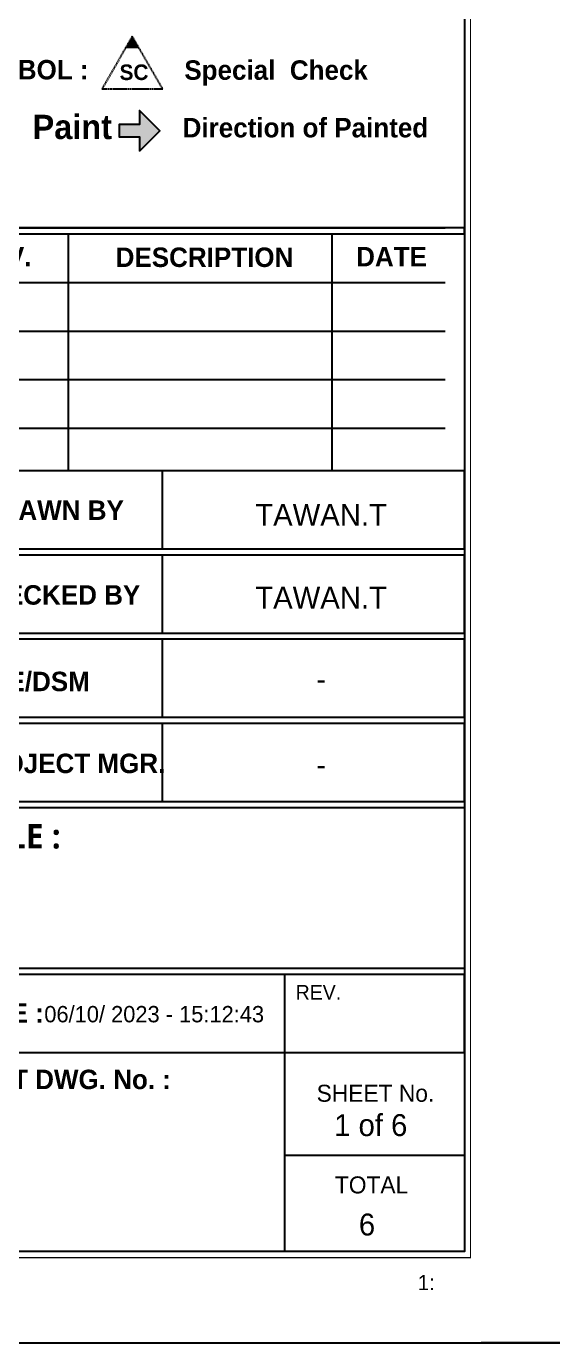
# Model space of a CAD drawing. Header units: millimetres. Extents: x -244126 to 368105, y -173968 to 259060.
# Drawn here: x -92527 to -92094, y 44240 to 45323 of the extents above; entities that cross this region are included whole.
import ezdxf
from ezdxf.enums import TextEntityAlignment as Align

# ---------------------------------------------------------------- set-up
doc = ezdxf.new("R2010")
doc.units = ezdxf.units.MM
doc.header["$MEASUREMENT"] = 0
for name, pattern in [('005_GG_TA_LINE', [13.75, 5, -1.25, 1.25, -1.25, 5]), ('HIDDEN', [9.525, 6.35, -3.175]), ('TA_HL_003.00000', [19.5, 10.65, -8.85])]:
    doc.linetypes.add(name, pattern=pattern)
for name, color, linetype in [('000 - D I M 0.25', 6, 'Continuous'), ('000 - L I N E 0.1', 1, 'Continuous'), ('000 - T E X T', 4, 'Continuous'), ('000 - TITLEBLOCK', 4, 'Continuous'), ('FL-Support ii', 5, 'Continuous'), ('T E X T', 4, 'Continuous')]:
    doc.layers.add(name, color=color, linetype=linetype)
doc.styles.add('BROWALLIA', font='BrowalliaUPC.ttf')
doc.styles.add('Cetury Gothic', font='GOTHIC.TTF')
doc.styles.add('MtXpl_Century_Gothic', font='GOTHICB.TTF')
doc.styles.add('MtXpl_Malgun_Gothic', font='malgunbd.ttf')
doc.styles.add('TA', font='Cordia New.ttf', dxfattribs={"height": 4.5})

# ---------------------------------------------------------------- blocks, each defined once
blk = doc.blocks.new('*U1673')
h = blk.add_hatch(color=150)
h.dxf.hatch_style = 1
h.paths.add_polyline_path([(2611.7, 1074.8), (2605.9, 1064.8), (2617.5, 1064.8)])
at = {"layer": 'FL-Support ii'}
blk.add_hatch(color=1, dxfattribs=at).paths.add_polyline_path([(2617.6, 1002.1), (2617.6, 1013.8), (2634.3, 997.1), (2617.6, 980.4), (2617.6, 992.1), (2600.9, 992.1), (2600.9, 1002.1)])
at = {"color": 8, "linetype": 'Continuous'}
for p, q in [((2471, 917.3), (2869, 917.3)), ((2471, 832.3), (2869, 832.3)), ((2471, 792.3), (2869, 792.3)), ((2471, 752.3), (2869, 752.3))]:
    blk.add_line(p, q, dxfattribs=at)
at = {"color": 3, "linetype": 'Continuous'}
for p, q in [((2559, 912.3), (2559, 717.3)), ((2776, 912.3), (2776, 717.3)), ((2471, 872.3), (2869, 872.3)), ((2636.2, 717.3), (2636.2, 653)), ((2636.2, 648), (2636.2, 583.8)), ((2636.2, 578.8), (2636.2, 514.5)), ((2636.2, 509.5), (2636.2, 445.2)), ((2737, 302.9), (2737, 238.6)), ((2737, 238.6), (2737, 75)), ((2737, 154.3), (2885, 154.3))]:
    blk.add_line(p, q, dxfattribs=at)
at = {"color": 150, "linetype": 'HIDDEN', "ltscale": 0.1}
blk.add_lwpolyline([(2586.7, 1031.5), (2636.7, 1031.5), (2611.7, 1074.8), (2586.7, 1031.5)], dxfattribs=at)
at = {"color": 3, "linetype": 'Continuous'}
for points in [[(2885, 912.3), (2885, 917.3), (2455, 917.3), (2455, 912.3)], [(2885, 653), (2885, 717.3), (2455, 717.3), (2455, 653)], [(2885, 583.8), (2885, 648), (2455, 648), (2455, 583.8)], [(2885, 514.5), (2885, 578.8), (2455, 578.8), (2455, 514.5)], [(2885, 445.2), (2885, 509.5), (2455, 509.5), (2455, 445.2)], [(2885, 440.2), (2885, 307.9), (2455, 307.9), (2455, 440.2)], [(2885, 238.6), (2885, 302.9), (2455, 302.9), (2455, 238.6)], [(2885, 238.6), (2885, 75), (2455, 75), (2455, 238.6)]]:
    blk.add_lwpolyline(points, close=True, dxfattribs=at)
at = {"layer": '000 - L I N E 0.1', "color": 21, "linetype": 'Continuous'}
blk.add_lwpolyline([(2970, 71.2), (2970, 0), (2898.8, 0)], dxfattribs=at)
at = {"layer": '000 - T E X T', "color": 3, "const_width": 1}
blk.add_lwpolyline([(2890, 70), (2450, 70), (2450, 2040), (2890, 2040)], close=True, dxfattribs=at)
at = {"layer": '000 - T E X T', "color": 3}
blk.add_lwpolyline([(2885, 75), (2455, 75), (2455, 2035), (2885, 2035)], close=True, dxfattribs=at)
at = {"layer": '000 - TITLEBLOCK', "color": 250}
blk.add_lwpolyline([(0, 0), (2970, 0), (2970, 2100), (0, 2100)], close=True, dxfattribs=at)
at = {"layer": 'FL-Support ii', "color": 5}
blk.add_lwpolyline([(2617.6, 980.4), (2634.3, 997.1), (2617.6, 1013.8), (2617.6, 1002.1), (2600.9, 1002.1), (2600.9, 992.1), (2617.6, 992.1)], close=True, dxfattribs=at)
at = {"color": 4, "style": 'Cetury Gothic'}
blk.add_text(' 1:', height=12.51, dxfattribs=at).set_placement((2842, 43.2))
at = {"color": 4, "style": 'TA'}
blk.add_attdef('PAPER_SIZE', text='', height=12.5, dxfattribs=at).set_placement((2843, 49.9), align=Align.MIDDLE_RIGHT)
blk.add_attdef('SCALE_SIZE', text='', height=12.5, dxfattribs=at).set_placement((2867.6, 50.1), align=Align.MIDDLE_LEFT)
at = {"layer": '000 - D I M 0.25', "color": 2, "insert": (2595, 1010.2), "char_height": 20, "width": 671.136, "attachment_point": 3, "style": 'BROWALLIA'}
blk.add_mtext('{\\fBrowalliaUPC|b1|i0|c222|p34;Paint}', dxfattribs=at)
at = {"layer": '000 - T E X T', "linetype": '005_GG_TA_LINE', "insert": (2534.3, 277), "char_height": 13.438, "attachment_point": 1, "style": 'Cetury Gothic'}
blk.add_mtext(' 06/10/ 2023 - 15:12:43 ', dxfattribs=at)
at = {"layer": '000 - T E X T', "color": 250, "style": 'TA'}
for tag, height, p in [('SUPERLINK', 10, (86.3, 2078.8)), ('NAMEFILE', 10, (86.3, 2058.8)), ('SC', 200, (16.8, 1876.1))]:
    blk.add_attdef(tag, text='', height=height, dxfattribs=at).set_placement(p, align=Align.MIDDLE_LEFT)
at = {"layer": '000 - T E X T', "color": 4, "style": 'TA'}
for tag, height, p in [('NAME_JOB_1', 10, (2618.3, 1691.3)), ('NAME_JOB_2', 10, (2618.3, 1669.4)), ('NAME_PROJECT_1', 15, (2469, 1594.8)), ('NAME_PROJECT_2', 15, (2469, 1557.8)), ('NAME_PROJECT_3', 15, (2469, 1520.8)), ('CODE_VALUE_1', 9.5, (2605.7, 1445.6)), ('CODE_VALUE_2', 9.5, (2605.7, 1415.6)), ('PART_NAME_VALUE_1', 9.5, (2605.7, 1379.4)), ('PART_NAME_VALUE_2', 9.5, (2605.7, 1349.4)), ('PART_NAME_VALUE_3', 9.5, (2605.7, 1319.4)), ('MATTERIAL_VALUE_1', 18, (2609.8, 1284.5)), ('SPEC_VALUE', 18, (2609.8, 1243.4)), ('THICKNESS_VALUE', 18, (2609.8, 1202.6)), ('COATING_VALUE_1', 18, (2609.8, 1162.5)), ('COATING_VALUE_2', 18, (2609.8, 1122.4)), ('NAME_TITLE_1', 12, (2472.5, 388.1)), ('NAME_TITLE_2', 12, (2472.5, 354.8)), ('NAME_TITLE_3', 12, (2472.5, 321.5)), ('DRAWING_NO1', 12, (2473.1, 164.6)), ('DRAWING_NO2', 12, (2473.1, 124.6))]:
    blk.add_attdef(tag, text='', height=height, dxfattribs=at).set_placement(p, align=Align.MIDDLE_LEFT)
for tag, p in [('NAME_DAFT', (2767.1, 681.1)), ('NAME_CHECKED', (2767.1, 613)), ('NAME_DESIGNER', (2767.1, 546.1)), ('NAME_DESIGN_MGR', (2767.1, 475.6))]:
    blk.add_attdef(tag, text='', height=18, dxfattribs=at).set_placement(p, align=Align.MIDDLE_CENTER)
for tag, p, height in [('REV', (2767.6, 251.2), 18.8), ('NAME_REMARK', (276.4, 86.5), 20)]:
    blk.add_attdef(tag, p, '', height=height, dxfattribs=at)
at = {"layer": '000 - T E X T', "color": 4, "style": 'Cetury Gothic'}
for tag, p in [('SHEET_NO.', (2807.9, 170)), ('TOTAL_SHEET_NO.', (2804.8, 88.2))]:
    blk.add_attdef(tag, text='', height=18, dxfattribs=at).set_placement(p, align=Align.CENTER)
at = {"layer": 'T E X T', "color": 4, "linetype": '005_GG_TA_LINE'}
for s, height, style, p in [('SYMBOL :', 16, 'MtXpl_Century_Gothic', (2471.1, 1039.3)), ('Special  Check', 16, 'MtXpl_Century_Gothic', (2654.5, 1039)), ('Direction of Painted', 16, 'MtXpl_Century_Gothic', (2653.1, 991.6)), ('REV.', 16, 'MtXpl_Century_Gothic', (2478.8, 885.5)), ('DESCRIPTION', 16, 'MtXpl_Century_Gothic', (2598, 885)), ('DATE', 16, 'MtXpl_Century_Gothic', (2795.9, 885.5)), ('DRAWN BY', 16, 'MtXpl_Century_Gothic', (2487.1, 676.9)), ('CHECKED BY', 16, 'MtXpl_Century_Gothic', (2476.8, 607.2)), ('CDE/DSM', 16, 'MtXpl_Century_Gothic', (2478.1, 536)), ('PROJECT MGR.', 16, 'MtXpl_Century_Gothic', (2476, 468.6)), ('TITLE :', 20, 'MtXpl_Malgun_Gothic', (2469, 406.6)), ('REV.', 12, 'Cetury Gothic', (2746.1, 282.3)), ('DATE :', 16, 'MtXpl_Century_Gothic', (2467.6, 263.2)), ('PART DWG. No. :', 16, 'MtXpl_Century_Gothic', (2467.6, 208.6)), ('SHEET No.', 14, 'Cetury Gothic', (2763.4, 198.2)), ('TOTAL', 14, 'Cetury Gothic', (2778.4, 122.8))]:
    blk.add_text(s, height=height, dxfattribs=dict(at, style=style)).set_placement(p)
at = {"layer": 'T E X T', "color": 150, "insert": (2601.2, 1051.6), "char_height": 12.8, "attachment_point": 1, "style": 'Cetury Gothic'}
blk.add_mtext('{\\fCentury Gothic|b1|i0|c0|p34;SC}', dxfattribs=at)

msp = doc.modelspace()

# ---------------------------------------------------------------- block references
at = {"color": 2, "linetype": 'TA_HL_003.00000'}
ref = msp.add_blockref('*U1673', (-95051.11001, 44239.78993), dxfattribs=at)
ref.add_attrib('NAME_DAFT', 'TAWAN.T', dxfattribs={"layer": '000 - T E X T', "color": 4, "height": 18, "style": 'TA'}).set_placement((-92284.05513, 44920.87031), align=Align.MIDDLE_CENTER)
ref.add_attrib('NAME_CHECKED', 'TAWAN.T', dxfattribs={"layer": '000 - T E X T', "color": 4, "height": 18, "style": 'TA'}).set_placement((-92284.05513, 44852.76578), align=Align.MIDDLE_CENTER)
ref.add_attrib('NAME_DESIGNER', '-', dxfattribs={"layer": '000 - T E X T', "color": 4, "height": 18, "style": 'TA'}).set_placement((-92284.05513, 44785.84623), align=Align.MIDDLE_CENTER)
ref.add_attrib('NAME_DESIGN_MGR', '-', dxfattribs={"layer": '000 - T E X T', "color": 4, "height": 18, "style": 'TA'}).set_placement((-92284.05513, 44715.37174), align=Align.MIDDLE_CENTER)
ref.add_attrib('SHEET_NO.', '1 of 6', dxfattribs={"layer": '000 - T E X T', "color": 4, "height": 18, "style": 'Cetury Gothic'}).set_placement((-92243.21529, 44409.77865), align=Align.CENTER)
ref.add_attrib('TOTAL_SHEET_NO.', '6', dxfattribs={"layer": '000 - T E X T', "color": 4, "height": 18, "style": 'Cetury Gothic'}).set_placement((-92246.28079, 44327.98914), align=Align.CENTER)

doc.saveas('drawing.dxf')
